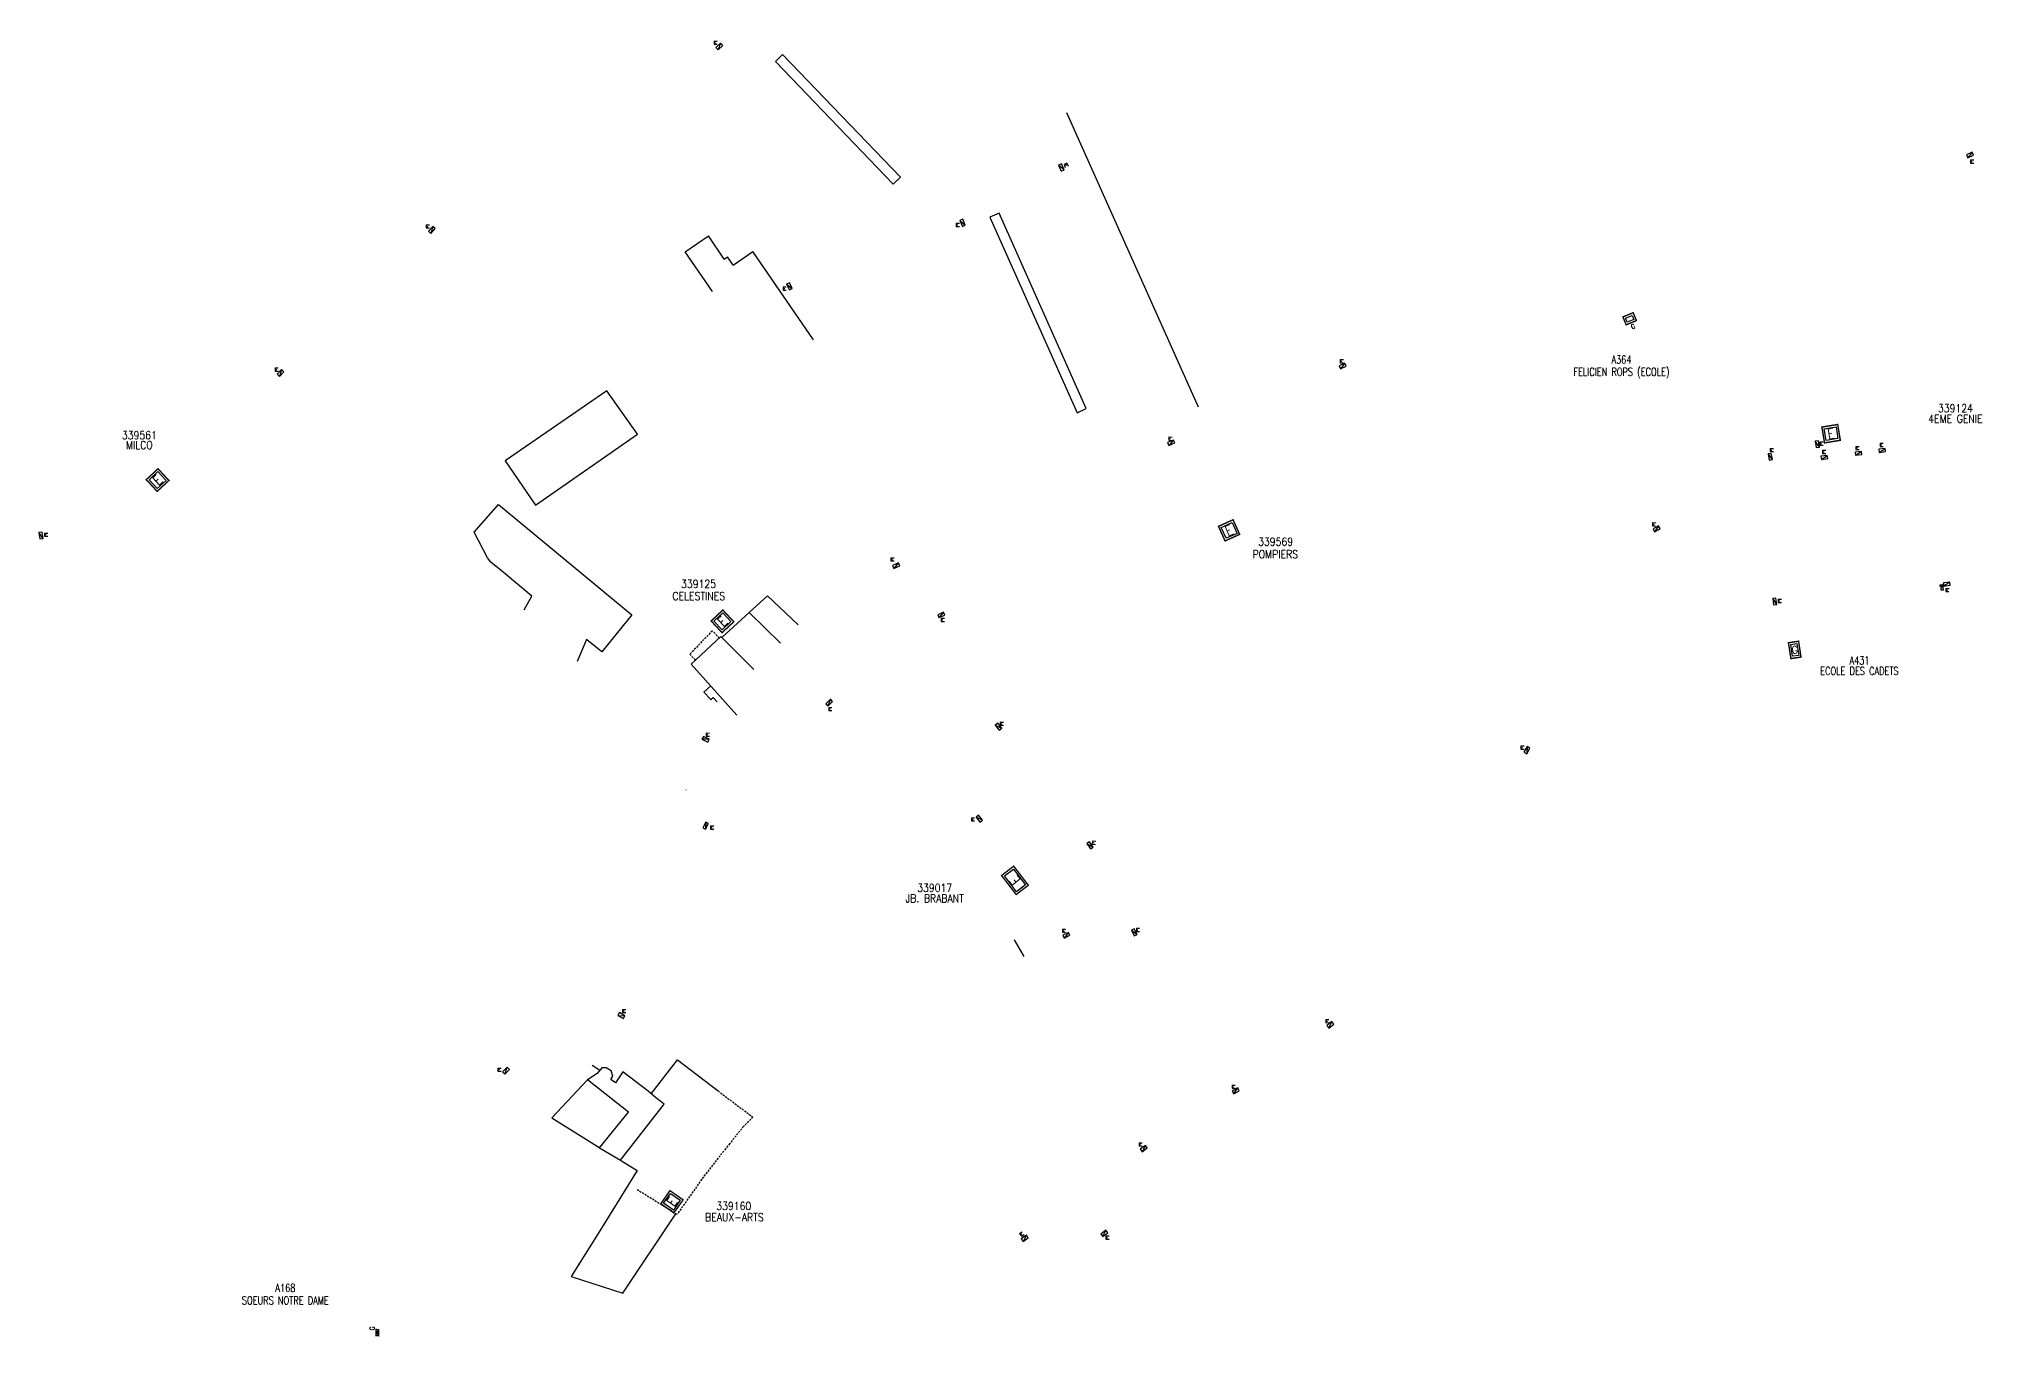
# Model space of a CAD drawing. Header units: millimetres. Extents: x 185003 to 185998, y 128001 to 129000.
# Drawn here: x 185504.3 to 185990.1, y 128263 to 128587.8 of the extents above; entities that cross this region are included whole.
import ezdxf
from ezdxf.enums import TextEntityAlignment as Align

# ---------------------------------------------------------------- set-up
doc = ezdxf.new("R2010")
doc.units = ezdxf.units.MM
doc.linetypes.add('DASHED', pattern=[0.75, 0.5, -0.25])
doc.layers.get('0').update_dxf_attribs({"linetype": 'CONTINUOUS'})
for name, color, linetype in [('G_210', 7, 'CONTINUOUS'), ('M_200', 7, 'CONTINUOUS'), ('W0100', 7, 'CONTINUOUS'), ('W0112', 1, 'DASHED'), ('W0430', 7, 'CONTINUOUS'), ('W0438', 7, 'CONTINUOUS'), ('W1102', 7, 'CONTINUOUS')]:
    doc.layers.add(name, color=color, linetype=linetype)
doc.styles.add('M_ROMANS', font='ROMANS.shx', dxfattribs={"width": 0.75})
doc.styles.get("Standard").update_dxf_attribs({"font": 'romans.shx', "width": 0.85})

# ---------------------------------------------------------------- blocks, each defined once
blk = doc.blocks.new('*U31')
at = {"layer": 'G_210', "color": 0, "linetype": 'Continuous', "const_width": 0.35, "flags": 128}
blk.add_lwpolyline([(1.93, 4.34), (2.53, 0.38), (0, 0), (-0.6, 3.96)], close=True, dxfattribs=at)
at = {"layer": 'G_210', "color": 0, "linetype": 'Continuous'}
blk.add_lwpolyline([(-0.03, 3.54), (1.51, 3.77), (1.96, 0.8), (0.42, 0.57)], close=True, dxfattribs=at)
at = {"layer": 'G_210', "insert": (0.95, 2.17), "char_height": 1.94, "width": 1.9919, "attachment_point": 5, "rotation": 8.594}
blk.add_mtext('G', dxfattribs=at)
at = {"layer": 'G_210', "color": 0, "linetype": 'Continuous', "width": 0.75}
for tag, height, p in [('NUM', 4, (2, 16)), ('NOM', 4, (2, 11)), ('BCL', 3, (2, 7))]:
    blk.add_attdef(tag, text='', height=height, dxfattribs=at).set_placement(p, align=Align.MIDDLE)
at = {"layer": 'G_210', "color": 0, "linetype": 'Continuous', "width": 0.75, "flags": 3}
for tag, p in [('DEF_LEG', (2.14, -3.11)), ('DEF_COUP', (2.14, -5.61)), ('DEF_TYPE', (2.14, -8.11))]:
    blk.add_attdef(tag, text='', height=1.2, dxfattribs=at).set_placement(p, align=Align.MIDDLE)
blk = doc.blocks.new('T430')
at = {"flags": 128}
for points in [[(0.8, 0.8), (-0.8, 0.8)], [(-0.8, 0.8), (-0.8, 0)], [(0.8, 0.8), (-0.8, 0)], [(-0.8, 0), (0.8, 0)], [(-0.4, 2.1), (0.4, 2.1)], [(-0.4, 2.1), (-0.4, 1.3)], [(-0.4, 1.7), (0, 1.7)], [(-0.4, 1.3), (0.4, 1.3)], [(0.8, 0), (0.8, 0.8)]]:
    blk.add_lwpolyline(points, dxfattribs=at)
blk = doc.blocks.new('*U85')
at = {"flags": 128}
for points in [[(0.8, 0.8), (-0.8, 0.8)], [(-0.8, 0.8), (-0.8, 0)], [(0.8, 0.8), (-0.8, 0)], [(-0.8, 0), (0.8, 0)], [(0.07, 1.14), (-0.56, 1.63)], [(0.56, 1.77), (-0.07, 2.26)], [(0.32, 1.46), (0, 1.7)], [(0.07, 1.14), (0.56, 1.77)], [(0.8, 0), (0.8, 0.8)]]:
    blk.add_lwpolyline(points, dxfattribs=at)
blk = doc.blocks.new('*U70')
at = {"flags": 128}
for points in [[(0.8, 0.8), (-0.8, 0.8)], [(-0.8, 0.8), (-0.8, 0)], [(0.8, 0.8), (-0.8, 0)], [(-0.8, 0), (0.8, 0)], [(0.8, 0), (0.8, 0.8)], [(1.02, -1.46), (0.44, -0.91)], [(1.57, -0.87), (0.99, -0.32)], [(1.29, -1.17), (1, -0.89)], [(1.02, -1.46), (1.57, -0.87)]]:
    blk.add_lwpolyline(points, dxfattribs=at)
blk = doc.blocks.new('*U72')
at = {"flags": 128}
for points in [[(0.8, 0.8), (-0.8, 0.8)], [(-0.8, 0.8), (-0.8, 0)], [(0.8, 0.8), (-0.8, 0)], [(-0.8, 0), (0.8, 0)], [(0.8, 0), (0.8, 0.8)], [(0.13, -0.43), (-0.56, -0.83)], [(0.53, -1.12), (-0.16, -1.52)], [(0.33, -0.77), (-0.02, -0.98)], [(0.53, -1.12), (0.13, -0.43)]]:
    blk.add_lwpolyline(points, dxfattribs=at)
blk = doc.blocks.new('*U58')
at = {"flags": 128}
for points in [[(0.8, 0.8), (-0.8, 0.8)], [(-0.8, 0.8), (-0.8, 0)], [(0.8, 0.8), (-0.8, 0)], [(-0.8, 0), (0.8, 0)], [(0.8, 0), (0.8, 0.8)], [(-0.4, -0.65), (-0.5, -1.44)], [(-0.5, -1.44), (0.29, -1.54)], [(-0.45, -1.04), (-0.05, -1.09)], [(-0.4, -0.65), (0.39, -0.75)]]:
    blk.add_lwpolyline(points, dxfattribs=at)
blk = doc.blocks.new('T438')
for p, q in [((-0.4, 0.2), (0.4, 0.2)), ((-0.4, -0.2), (-0.4, 0.2)), ((0.15, 1.1), (-0.3, 1.1)), ((-0.3, 1.1), (-0.3, 0.5)), ((-0.3, 0.5), (0.15, 0.5)), ((0.3, 0.65), (0.3, 0.95)), ((0.4, 0.2), (0.4, -0.2))]:
    blk.add_line(p, q)
at = {"flags": 128}
for points in [[(-0.4, -0.2), (0.4, 0.2)], [(0.4, -0.2), (-0.4, -0.2)]]:
    blk.add_lwpolyline(points, dxfattribs=at)
for centre, major_axis, start_param, end_param in [((0.15, 0.95), (0.106, -0.106), 0.785398, 2.356194), ((0.15, 0.65), (0.106, 0.106), 3.926991, 5.497787)]:
    blk.add_ellipse(centre, major_axis=major_axis, ratio=1, start_param=start_param, end_param=end_param)
blk = doc.blocks.new('*U87')
at = {"flags": 128}
for points in [[(0.8, 0.8), (-0.8, 0.8)], [(-0.8, 0.8), (-0.8, 0)], [(0.8, 0.8), (-0.8, 0)], [(-0.8, 0), (0.8, 0)], [(-0.09, 2.26), (-0.56, 1.61)], [(-0.56, 1.61), (0.09, 1.14)], [(-0.32, 1.94), (0, 1.7)], [(-0.09, 2.26), (0.56, 1.79)], [(0.8, 0), (0.8, 0.8)]]:
    blk.add_lwpolyline(points, dxfattribs=at)
blk = doc.blocks.new('*U50')
at = {"flags": 128}
for points in [[(0.8, 0.8), (-0.8, 0.8)], [(-0.8, 0.8), (-0.8, 0)], [(0.8, 0.8), (-0.8, 0)], [(-0.8, 0), (0.8, 0)], [(0.14, 2.25), (-0.55, 1.84)], [(-0.55, 1.84), (-0.14, 1.15)], [(-0.2, 2.05), (0, 1.7)], [(0.14, 2.25), (0.55, 1.56)], [(0.8, 0), (0.8, 0.8)]]:
    blk.add_lwpolyline(points, dxfattribs=at)
blk = doc.blocks.new('*U88')
at = {"flags": 128}
for points in [[(0.8, 0.8), (-0.8, 0.8)], [(-0.8, 0.8), (-0.8, 0)], [(0.8, 0.8), (-0.8, 0)], [(-0.8, 0), (0.8, 0)], [(-0.18, 2.24), (-0.54, 1.52)], [(-0.54, 1.52), (0.18, 1.16)], [(-0.36, 1.88), (0, 1.7)], [(-0.18, 2.24), (0.54, 1.88)], [(0.8, 0), (0.8, 0.8)]]:
    blk.add_lwpolyline(points, dxfattribs=at)
blk = doc.blocks.new('*U71')
at = {"flags": 128}
for points in [[(0.8, 0.8), (-0.8, 0.8)], [(-0.8, 0.8), (-0.8, 0)], [(0.8, 0.8), (-0.8, 0)], [(-0.8, 0), (0.8, 0)], [(0.8, 0), (0.8, 0.8)], [(0.53, -0.68), (-0.18, -1.05)], [(-0.18, -1.05), (0.18, -1.76)], [(0.17, -0.87), (0.36, -1.22)], [(0.53, -0.68), (0.9, -1.39)]]:
    blk.add_lwpolyline(points, dxfattribs=at)
blk = doc.blocks.new('*U68')
at = {"layer": 'M_200', "color": 0, "linetype": 'Continuous', "const_width": 0.35, "flags": 128}
blk.add_lwpolyline([(-0.98, 5.57), (2.3, 3.27), (0, 0), (-3.27, 2.3)], close=True, dxfattribs=at)
at = {"layer": 'M_200', "color": 0, "linetype": 'Continuous'}
blk.add_lwpolyline([(-2.58, 2.42), (-0.85, 4.88), (1.6, 3.15), (-0.12, 0.7)], close=True, dxfattribs=at)
at = {"layer": 'M_200', "insert": (-0.49, 2.79), "char_height": 2.5, "width": 4, "attachment_point": 5, "rotation": 54.9267}
blk.add_mtext('E', dxfattribs=at)
at = {"layer": 'M_200', "color": 0, "linetype": 'Continuous', "width": 0.85}
for tag, p in [('NUM', (2, 17.06)), ('NOM', (2, 10.65))]:
    blk.add_attdef(tag, text='', height=4, dxfattribs=at).set_placement(p, align=Align.MIDDLE)
at = {"layer": 'M_200', "color": 0, "linetype": 'Continuous', "style": 'M_ROMANS', "width": 0.75, "flags": 3}
for tag, p in [('DEF_COUP', (1.87, -5.49)), ('DEF_LEG', (1.87, -2.99)), ('DEF_TYPE', (1.87, -7.99))]:
    blk.add_attdef(tag, text='', height=1.2, dxfattribs=at).set_placement(p, align=Align.MIDDLE)
blk = doc.blocks.new('*U75')
at = {"flags": 128}
for points in [[(0.8, 0.8), (-0.8, 0.8)], [(-0.8, 0.8), (-0.8, 0)], [(0.8, 0.8), (-0.8, 0)], [(-0.8, 0), (0.8, 0)], [(0.8, 0), (0.8, 0.8)], [(-0.9, -0.38), (-1.45, -0.96)], [(-1.45, -0.96), (-0.87, -1.51)], [(-1.18, -0.67), (-0.89, -0.94)], [(-0.9, -0.38), (-0.32, -0.93)]]:
    blk.add_lwpolyline(points, dxfattribs=at)
blk = doc.blocks.new('*U78')
at = {"flags": 128}
for points in [[(0.8, 0.8), (-0.8, 0.8)], [(-0.8, 0.8), (-0.8, 0)], [(0.8, 0.8), (-0.8, 0)], [(-0.8, 0), (0.8, 0)], [(0.8, 0), (0.8, 0.8)], [(-1.38, -1.02), (-0.9, -0.38)], [(-1.38, -1.02), (-0.75, -1.51)], [(-1.07, -1.26), (-0.82, -0.94)], [(-0.75, -1.51), (-0.26, -0.87)]]:
    blk.add_lwpolyline(points, dxfattribs=at)
blk = doc.blocks.new('*U74')
at = {"flags": 128}
for points in [[(0.8, 0.8), (-0.8, 0.8)], [(-0.8, 0.8), (-0.8, 0)], [(0.8, 0.8), (-0.8, 0)], [(-0.8, 0), (0.8, 0)], [(-0.53, 1.89), (0.19, 2.23)], [(-0.53, 1.89), (-0.19, 1.17)], [(-0.36, 1.53), (0, 1.7)], [(-0.19, 1.17), (0.53, 1.51)], [(0.8, 0), (0.8, 0.8)]]:
    blk.add_lwpolyline(points, dxfattribs=at)
blk = doc.blocks.new('*U95')
at = {"flags": 128}
for points in [[(0.8, 0.8), (-0.8, 0.8)], [(-0.8, 0.8), (-0.8, 0)], [(0.8, 0.8), (-0.8, 0)], [(-0.8, 0), (0.8, 0)], [(0.8, 0), (0.8, 0.8)], [(0.08, -1.34), (-0.56, -0.86)], [(0.56, -0.7), (-0.08, -0.22)], [(0.32, -1.02), (0, -0.78)], [(0.08, -1.34), (0.56, -0.7)]]:
    blk.add_lwpolyline(points, dxfattribs=at)
blk = doc.blocks.new('*U96')
at = {"flags": 128}
for points in [[(0.8, 0.8), (-0.8, 0.8)], [(-0.8, 0.8), (-0.8, 0)], [(0.8, 0.8), (-0.8, 0)], [(-0.8, 0), (0.8, 0)], [(0.8, 0), (0.8, 0.8)], [(0.07, -1.32), (-0.62, -0.91)], [(0.47, -0.63), (-0.22, -0.22)], [(0.27, -0.97), (-0.07, -0.77)], [(0.07, -1.32), (0.47, -0.63)]]:
    blk.add_lwpolyline(points, dxfattribs=at)
blk = doc.blocks.new('*U97')
at = {"flags": 128}
for points in [[(0.8, 0.8), (-0.8, 0.8)], [(-0.8, 0.8), (-0.8, 0)], [(0.8, 0.8), (-0.8, 0)], [(-0.8, 0), (0.8, 0)], [(0.8, 0), (0.8, 0.8)], [(-0.04, -0.19), (-0.38, -0.91)], [(0.68, -0.53), (-0.04, -0.19)], [(0.32, -0.36), (0.15, -0.72)], [(0.68, -0.53), (0.34, -1.25)]]:
    blk.add_lwpolyline(points, dxfattribs=at)
blk = doc.blocks.new('*U98')
at = {"flags": 128}
for points in [[(0.8, 0.8), (-0.8, 0.8)], [(-0.8, 0.8), (-0.8, 0)], [(0.8, 0.8), (-0.8, 0)], [(-0.8, 0), (0.8, 0)], [(0.8, 0), (0.8, 0.8)], [(0, -0.13), (-0.49, -0.76)], [(0.63, -0.62), (0, -0.13)], [(0.31, -0.37), (0.07, -0.69)], [(0.63, -0.62), (0.14, -1.25)]]:
    blk.add_lwpolyline(points, dxfattribs=at)
blk = doc.blocks.new('*U100')
at = {"flags": 128}
for points in [[(0.8, 0.8), (-0.8, 0.8)], [(-0.8, 0.8), (-0.8, 0)], [(0.8, 0.8), (-0.8, 0)], [(-0.8, 0), (0.8, 0)], [(0.8, 0), (0.8, 0.8)], [(-0.07, -0.27), (-0.56, -0.9)], [(0.56, -0.76), (-0.07, -0.27)], [(0.25, -0.52), (0, -0.83)], [(0.56, -0.76), (0.07, -1.39)]]:
    blk.add_lwpolyline(points, dxfattribs=at)
blk = doc.blocks.new('*U99')
at = {"layer": 'M_200', "color": 0, "linetype": 'Continuous', "const_width": 0.35, "flags": 128}
blk.add_lwpolyline([(6, 3.82), (6, 0), (0, 0), (0, 3.82)], close=True, dxfattribs=at)
at = {"layer": 'M_200', "color": 0, "linetype": 'Continuous'}
blk.add_lwpolyline([(0.5, 3.32), (5.5, 3.32), (5.5, 0.5), (0.5, 0.5)], close=True, dxfattribs=at)
at = {"layer": 'M_200', "insert": (3, 1.91), "char_height": 2.5, "width": 5.9993, "attachment_point": 5}
blk.add_mtext('E', dxfattribs=at)
at = {"layer": 'M_200', "color": 0, "linetype": 'Continuous', "width": 0.85}
for tag, p in [('NUM', (2, 17.06)), ('NOM', (2, 10.65))]:
    blk.add_attdef(tag, text='', height=4, dxfattribs=at).set_placement(p, align=Align.MIDDLE)
at = {"layer": 'M_200', "color": 0, "linetype": 'Continuous', "style": 'M_ROMANS', "width": 0.75, "flags": 3}
for tag, p in [('DEF_COUP', (1.87, -5.49)), ('DEF_LEG', (1.87, -2.99)), ('DEF_TYPE', (1.87, -7.99))]:
    blk.add_attdef(tag, text='', height=1.2, dxfattribs=at).set_placement(p, align=Align.MIDDLE)
blk = doc.blocks.new('*U51')
at = {"flags": 128}
for points in [[(0.8, 0.8), (-0.8, 0.8)], [(-0.8, 0.8), (-0.8, 0)], [(0.8, 0.8), (-0.8, 0)], [(-0.8, 0), (0.8, 0)], [(-0.45, 1.35), (-0.35, 2.15)], [(-0.45, 1.35), (0.35, 1.25)], [(-0.05, 1.3), (0, 1.7)], [(0.35, 1.25), (0.45, 2.05)], [(0.8, 0), (0.8, 0.8)]]:
    blk.add_lwpolyline(points, dxfattribs=at)
blk = doc.blocks.new('*U73')
at = {"flags": 128}
for points in [[(0.8, 0.8), (-0.8, 0.8)], [(-0.8, 0.8), (-0.8, 0)], [(0.8, 0.8), (-0.8, 0)], [(-0.8, 0), (0.8, 0)], [(-0.41, 2.76), (-0.73, 2.03)], [(-0.73, 2.03), (0, 1.7)], [(-0.57, 2.39), (-0.2, 2.23)], [(-0.41, 2.76), (0.33, 2.43)], [(0.8, 0), (0.8, 0.8)]]:
    blk.add_lwpolyline(points, dxfattribs=at)
blk = doc.blocks.new('*U69')
at = {"layer": 'M_200', "color": 0, "linetype": 'Continuous', "const_width": 0.35, "flags": 128}
blk.add_lwpolyline([(4, 4), (4, 0), (0, 0), (0, 4)], close=True, dxfattribs=at)
at = {"layer": 'M_200', "color": 0, "linetype": 'Continuous'}
blk.add_lwpolyline([(0.5, 3.5), (3.5, 3.5), (3.5, 0.5), (0.5, 0.5)], close=True, dxfattribs=at)
at = {"layer": 'M_200', "insert": (2, 2), "char_height": 2.5, "width": 4, "attachment_point": 5, "rotation": 0.0001}
blk.add_mtext('E', dxfattribs=at)
at = {"layer": 'M_200', "color": 0, "linetype": 'Continuous', "width": 0.85}
for tag, p in [('NUM', (2, 17.06)), ('NOM', (2, 10.65))]:
    blk.add_attdef(tag, text='', height=4, dxfattribs=at).set_placement(p, align=Align.MIDDLE)
at = {"layer": 'M_200', "color": 0, "linetype": 'Continuous', "style": 'M_ROMANS', "width": 0.75, "flags": 3}
for tag, p in [('DEF_COUP', (1.87, -5.49)), ('DEF_LEG', (1.87, -2.99)), ('DEF_TYPE', (1.87, -7.99))]:
    blk.add_attdef(tag, text='', height=1.2, dxfattribs=at).set_placement(p, align=Align.MIDDLE)
blk = doc.blocks.new('*U101')
at = {"flags": 128}
for points in [[(0.8, 0.8), (-0.8, 0.8)], [(-0.8, 0.8), (-0.8, 0)], [(0.8, 0.8), (-0.8, 0)], [(-0.8, 0), (0.8, 0)], [(0.8, 0), (0.8, 0.8)], [(-0.33, -0.35), (-0.65, -1.09)], [(-0.65, -1.09), (0.09, -1.4)], [(-0.49, -0.72), (-0.12, -0.88)], [(-0.33, -0.35), (0.4, -0.66)]]:
    blk.add_lwpolyline(points, dxfattribs=at)
blk = doc.blocks.new('*U82')
at = {"flags": 128}
for points in [[(0.8, 0.8), (-0.8, 0.8)], [(-0.8, 0.8), (-0.8, 0)], [(0.8, 0.8), (-0.8, 0)], [(-0.8, 0), (0.8, 0)], [(0.02, 2.27), (-0.57, 1.72)], [(-0.57, 1.72), (-0.02, 1.13)], [(-0.27, 1.99), (0, 1.7)], [(0.02, 2.27), (0.57, 1.68)], [(0.8, 0), (0.8, 0.8)]]:
    blk.add_lwpolyline(points, dxfattribs=at)
blk = doc.blocks.new('*U83')
at = {"flags": 128}
for points in [[(0.8, 0.8), (-0.8, 0.8)], [(-0.8, 0.8), (-0.8, 0)], [(0.8, 0.8), (-0.8, 0)], [(-0.8, 0), (0.8, 0)], [(0.01, 2.27), (-0.57, 1.71)], [(-0.57, 1.71), (-0.01, 1.13)], [(-0.28, 1.99), (0, 1.7)], [(0.01, 2.27), (0.57, 1.69)], [(0.8, 0), (0.8, 0.8)]]:
    blk.add_lwpolyline(points, dxfattribs=at)
blk = doc.blocks.new('*U81')
at = {"flags": 128}
for points in [[(0.8, 0.8), (-0.8, 0.8)], [(-0.8, 0.8), (-0.8, 0)], [(0.8, 0.8), (-0.8, 0)], [(-0.8, 0), (0.8, 0)], [(-0.01, 2.27), (-0.57, 1.69)], [(-0.57, 1.69), (0.01, 1.13)], [(-0.29, 1.98), (0, 1.7)], [(-0.01, 2.27), (0.57, 1.71)], [(0.8, 0), (0.8, 0.8)]]:
    blk.add_lwpolyline(points, dxfattribs=at)
blk = doc.blocks.new('*U49')
at = {"flags": 128}
for points in [[(0.8, 0.8), (-0.8, 0.8)], [(-0.8, 0.8), (-0.8, 0)], [(0.8, 0.8), (-0.8, 0)], [(-0.8, 0), (0.8, 0)], [(-0.11, 2.25), (-0.55, 1.59)], [(-0.55, 1.59), (0.11, 1.15)], [(-0.33, 1.92), (0, 1.7)], [(-0.11, 2.25), (0.55, 1.81)], [(0.8, 0), (0.8, 0.8)]]:
    blk.add_lwpolyline(points, dxfattribs=at)
blk = doc.blocks.new('*U84')
at = {"flags": 128}
for points in [[(0.8, 0.8), (-0.8, 0.8)], [(-0.8, 0.8), (-0.8, 0)], [(0.8, 0.8), (-0.8, 0)], [(-0.8, 0), (0.8, 0)], [(-0.46, 1.37), (-0.33, 2.16)], [(-0.46, 1.37), (0.33, 1.24)], [(-0.06, 1.3), (0, 1.7)], [(0.33, 1.24), (0.46, 2.03)], [(0.8, 0), (0.8, 0.8)]]:
    blk.add_lwpolyline(points, dxfattribs=at)
blk = doc.blocks.new('M_200_59')
at = {"layer": 'M_200', "color": 0, "linetype": 'Continuous', "const_width": 0.35, "flags": 128}
blk.add_lwpolyline([(4, 4), (4, 0), (0, 0), (0, 4)], close=True, dxfattribs=at)
at = {"layer": 'M_200', "color": 0, "linetype": 'Continuous'}
blk.add_lwpolyline([(0.5, 3.5), (3.5, 3.5), (3.5, 0.5), (0.5, 0.5)], close=True, dxfattribs=at)
at = {"layer": 'M_200', "insert": (2, 2), "char_height": 2.5, "width": 4, "attachment_point": 5}
blk.add_mtext('E', dxfattribs=at)
at = {"layer": 'M_200', "color": 0, "linetype": 'Continuous', "width": 0.85}
for tag, p in [('NUM', (2, 17.06)), ('NOM', (2, 10.65))]:
    blk.add_attdef(tag, text='', height=4, dxfattribs=at).set_placement(p, align=Align.MIDDLE)
at = {"layer": 'M_200', "color": 0, "linetype": 'Continuous', "style": 'M_ROMANS', "width": 0.75, "flags": 3}
for tag, p in [('DEF_COUP', (1.87, -5.49)), ('DEF_LEG', (1.87, -2.99)), ('DEF_TYPE', (1.87, -7.99))]:
    blk.add_attdef(tag, text='', height=1.2, dxfattribs=at).set_placement(p, align=Align.MIDDLE)
blk = doc.blocks.new('*U8')
at = {"layer": 'M_200', "color": 0, "linetype": 'Continuous', "const_width": 0.35, "flags": 128}
blk.add_lwpolyline([(3.3, 4.6), (3.95, 0.65), (0, 0), (-0.65, 3.95)], close=True, dxfattribs=at)
at = {"layer": 'M_200', "color": 0, "linetype": 'Continuous'}
blk.add_lwpolyline([(-0.08, 3.53), (2.88, 4.02), (3.37, 1.06), (0.41, 0.57)], close=True, dxfattribs=at)
at = {"layer": 'M_200', "insert": (1.65, 2.3), "char_height": 2.5, "width": 4, "attachment_point": 5, "rotation": 9.3547}
blk.add_mtext('E', dxfattribs=at)
at = {"layer": 'M_200', "color": 0, "linetype": 'Continuous', "width": 0.85}
for tag, p in [('NUM', (2, 17.06)), ('NOM', (2, 10.65))]:
    blk.add_attdef(tag, text='', height=4, dxfattribs=at).set_placement(p, align=Align.MIDDLE)
at = {"layer": 'M_200', "color": 0, "linetype": 'Continuous', "style": 'M_ROMANS', "width": 0.75, "flags": 3}
for tag, p in [('DEF_COUP', (1.87, -5.49)), ('DEF_LEG', (1.87, -2.99)), ('DEF_TYPE', (1.87, -7.99))]:
    blk.add_attdef(tag, text='', height=1.2, dxfattribs=at).set_placement(p, align=Align.MIDDLE)
blk = doc.blocks.new('*U80')
at = {"flags": 128}
for points in [[(0.8, 0.8), (-0.8, 0.8)], [(-0.8, 0.8), (-0.8, 0)], [(0.8, 0.8), (-0.8, 0)], [(-0.8, 0), (0.8, 0)], [(-0.2, 2.23), (-0.53, 1.5)], [(0.53, 1.9), (-0.2, 2.23)], [(0.16, 2.07), (0, 1.7)], [(0.53, 1.9), (0.2, 1.17)], [(0.8, 0), (0.8, 0.8)]]:
    blk.add_lwpolyline(points, dxfattribs=at)
blk = doc.blocks.new('*U79')
at = {"flags": 128}
for points in [[(0.8, 0.8), (-0.8, 0.8)], [(-0.8, 0.8), (-0.8, 0)], [(0.8, 0.8), (-0.8, 0)], [(-0.8, 0), (0.8, 0)], [(-0.19, 2.23), (-0.53, 1.51)], [(0.53, 1.89), (-0.19, 2.23)], [(0.17, 2.06), (0, 1.7)], [(0.53, 1.89), (0.19, 1.17)], [(0.8, 0), (0.8, 0.8)]]:
    blk.add_lwpolyline(points, dxfattribs=at)
blk = doc.blocks.new('*U48')
at = {"flags": 128}
for points in [[(0.8, 0.8), (-0.8, 0.8)], [(-0.8, 0.8), (-0.8, 0)], [(0.8, 0.8), (-0.8, 0)], [(-0.8, 0), (0.8, 0)], [(-0.43, 1.15), (-0.3, 1.94)], [(-0.43, 1.15), (0.36, 1.02)], [(-0.03, 1.09), (0.03, 1.48)], [(0.36, 1.02), (0.49, 1.81)], [(0.8, 0), (0.8, 0.8)]]:
    blk.add_lwpolyline(points, dxfattribs=at)
blk = doc.blocks.new('*U52')
at = {"flags": 128}
for points in [[(0.8, 0.8), (-0.8, 0.8)], [(-0.8, 0.8), (-0.8, 0)], [(0.8, 0.8), (-0.8, 0)], [(-0.8, 0), (0.8, 0)], [(0.8, 0), (0.8, 0.8)], [(0.31, -1.43), (-0.49, -1.33)], [(0.4, -0.64), (-0.39, -0.54)], [(0.35, -1.03), (-0.04, -0.98)], [(0.31, -1.43), (0.4, -0.64)]]:
    blk.add_lwpolyline(points, dxfattribs=at)
blk = doc.blocks.new('*U53')
at = {"flags": 128}
for points in [[(0.8, 0.8), (-0.8, 0.8)], [(-0.8, 0.8), (-0.8, 0)], [(0.8, 0.8), (-0.8, 0)], [(-0.8, 0), (0.8, 0)], [(0.8, 0), (0.8, 0.8)], [(0.43, -1.4), (-0.36, -1.3)], [(0.53, -0.61), (-0.27, -0.51)], [(0.48, -1), (0.08, -0.96)], [(0.43, -1.4), (0.53, -0.61)]]:
    blk.add_lwpolyline(points, dxfattribs=at)
blk = doc.blocks.new('*U54')
at = {"flags": 128}
for points in [[(0.8, 0.8), (-0.8, 0.8)], [(-0.8, 0.8), (-0.8, 0)], [(0.8, 0.8), (-0.8, 0)], [(-0.8, 0), (0.8, 0)], [(0.8, 0), (0.8, 0.8)], [(0.24, -1.44), (-0.55, -1.35)], [(0.34, -0.65), (-0.46, -0.55)], [(0.29, -1.05), (-0.11, -1)], [(0.24, -1.44), (0.34, -0.65)]]:
    blk.add_lwpolyline(points, dxfattribs=at)
blk = doc.blocks.new('*U55')
at = {"flags": 128}
for points in [[(-2.05, 0.75), (-1.92, 1.54)], [(-2.05, 0.75), (-1.26, 0.61)], [(-1.66, 0.68), (-1.59, 1.08)], [(-1.26, 0.61), (-1.13, 1.4)], [(0.8, 0.8), (-0.8, 0.8)], [(-0.8, 0.8), (-0.8, 0)], [(0.8, 0.8), (-0.8, 0)], [(-0.8, 0), (0.8, 0)], [(0.8, 0), (0.8, 0.8)]]:
    blk.add_lwpolyline(points, dxfattribs=at)
blk = doc.blocks.new('*U77')
at = {"flags": 128}
for points in [[(0.8, 0.8), (-0.8, 0.8)], [(-0.8, 0.8), (-0.8, 0)], [(0.8, 0.8), (-0.8, 0)], [(-0.8, 0), (0.8, 0)], [(0.07, 2.11), (-0.26, 1.38)], [(-0.26, 1.38), (0.47, 1.05)], [(-0.1, 1.74), (0.27, 1.58)], [(0.07, 2.11), (0.8, 1.78)], [(0.8, 0), (0.8, 0.8)]]:
    blk.add_lwpolyline(points, dxfattribs=at)
blk = doc.blocks.new('*U56')
at = {"flags": 128}
for points in [[(0.8, 0.8), (-0.8, 0.8)], [(-0.8, 0.8), (-0.8, 0)], [(0.8, 0.8), (-0.8, 0)], [(-0.8, 0), (0.8, 0)], [(0.8, 0), (0.8, 0.8)], [(-0.41, -0.75), (-0.74, -1.48)], [(-0.74, -1.48), (-0.01, -1.81)], [(-0.57, -1.12), (-0.21, -1.28)], [(-0.41, -0.75), (0.32, -1.08)]]:
    blk.add_lwpolyline(points, dxfattribs=at)
blk = doc.blocks.new('*U76')
at = {"flags": 128}
for points in [[(0.8, 0.8), (-0.8, 0.8)], [(-0.8, 0.8), (-0.8, 0)], [(0.8, 0.8), (-0.8, 0)], [(-0.8, 0), (0.8, 0)], [(0.08, 1.97), (-0.3, 1.27)], [(-0.3, 1.27), (0.4, 0.89)], [(-0.11, 1.62), (0.24, 1.43)], [(0.08, 1.97), (0.78, 1.59)], [(0.8, 0), (0.8, 0.8)]]:
    blk.add_lwpolyline(points, dxfattribs=at)
blk = doc.blocks.new('*U132')
at = {"layer": 'G_210', "color": 0, "linetype": 'Continuous', "const_width": 0.35, "flags": 128}
blk.add_lwpolyline([(-1.3, 1.07), (-0.74, 1.37), (0, 0), (-0.56, -0.3)], close=True, dxfattribs=at)
at = {"layer": 'G_210', "color": 0, "linetype": 'Continuous'}
blk.add_lwpolyline([(-0.36, 0.37), (-0.63, 0.87), (-0.95, 0.69), (-0.68, 0.2)], close=True, dxfattribs=at)
at = {"layer": 'G_210', "insert": (-2.3, 0.84), "char_height": 1.18, "width": 1.4442, "attachment_point": 5, "rotation": 118.4757}
blk.add_mtext('G', dxfattribs=at)
at = {"layer": 'G_210', "color": 0, "linetype": 'Continuous', "width": 0.75}
for tag, height, p in [('NUM', 4, (2, 16)), ('NOM', 4, (2, 11)), ('BCL', 3, (2, 7))]:
    blk.add_attdef(tag, text='', height=height, dxfattribs=at).set_placement(p, align=Align.MIDDLE)
at = {"layer": 'G_210', "color": 0, "linetype": 'Continuous', "width": 0.75, "flags": 3}
for tag, p in [('DEF_LEG', (2.14, -3.11)), ('DEF_COUP', (2.14, -5.61)), ('DEF_TYPE', (2.14, -8.11))]:
    blk.add_attdef(tag, text='', height=1.2, dxfattribs=at).set_placement(p, align=Align.MIDDLE)
blk = doc.blocks.new('*U134')
at = {"layer": 'G_210', "color": 0, "linetype": 'Continuous', "const_width": 0.35, "flags": 128}
blk.add_lwpolyline([(1.76, 3.02), (2.57, 1.06), (0, 0), (-0.81, 1.96)], close=True, dxfattribs=at)
at = {"layer": 'G_210', "color": 0, "linetype": 'Continuous'}
blk.add_lwpolyline([(-0.16, 1.68), (1.49, 2.36), (1.92, 1.33), (0.27, 0.65)], close=True, dxfattribs=at)
at = {"layer": 'G_210', "insert": (1.73, -0.4), "char_height": 1.18, "width": 0.6663, "attachment_point": 5, "rotation": 22.4586}
blk.add_mtext('G', dxfattribs=at)
at = {"layer": 'G_210', "color": 0, "linetype": 'Continuous', "width": 0.75}
for tag, height, p in [('NUM', 4, (2, 16)), ('NOM', 4, (2, 11)), ('BCL', 3, (2, 7))]:
    blk.add_attdef(tag, text='', height=height, dxfattribs=at).set_placement(p, align=Align.MIDDLE)
at = {"layer": 'G_210', "color": 0, "linetype": 'Continuous', "width": 0.75, "flags": 3}
for tag, p in [('DEF_LEG', (2.14, -3.11)), ('DEF_COUP', (2.14, -5.61)), ('DEF_TYPE', (2.14, -8.11))]:
    blk.add_attdef(tag, text='', height=1.2, dxfattribs=at).set_placement(p, align=Align.MIDDLE)

msp = doc.modelspace()

# ---------------------------------------------------------------- linework, layer by layer
at = {"layer": 'W0100', "color": 252, "flags": 128}
for points in [[(185690.25, 128583.86), (185688.45, 128582.13), (185717.9, 128551.49), (185719.7, 128553.21)], [(185744.36, 128544.21), (185742.07, 128543.19), (185763.9, 128494.35), (185766.18, 128495.37)]]:
    msp.add_lwpolyline(points, close=True, dxfattribs=at)
for points in [[(185761.26, 128569.35), (185794.12, 128495.81)], [(185665.93, 128534.56), (185671.7, 128538.52)], [(185672.71, 128524.66), (185665.93, 128534.56)], [(185675.66, 128532.74), (185671.7, 128538.52)], [(185677.9, 128531.25), (185682.84, 128534.64)], [(185698, 128512.54), (185682.84, 128534.64)], [(185675.66, 128532.74), (185676.48, 128533.31)], [(185677.9, 128531.25), (185676.48, 128533.31)], [(185625.64, 128445.06), (185627.58, 128448.47), (185619.89, 128454.86), (185617.3, 128457.02), (185616.49, 128458.09), (185613.2, 128464.48), (185619.24, 128471.39), (185652.61, 128443.85), (185645.1, 128434.58), (185641.22, 128437.65), (185638.93, 128432.12)], [(185694.12, 128441.36), (185686.49, 128448.61), (185682.86, 128445.29), (185675.08, 128438.19)], [(185689.72, 128436.74), (185681.89, 128444.41)], [(185683.08, 128430.16), (185674.84, 128438.43), (185674.84, 128438.43), (185667.42, 128431.48), (185678.8, 128418.78)], [(185672.29, 128426.04), (185670.58, 128424.49), (185672.36, 128422.69), (185672.93, 128423.16), (185673.88, 128422.1)], [(185666.05, 128400.04), (185666.14, 128400)], [(185649.74, 128307.53), (185660.64, 128321.53), (185658.45, 128323.19), (185656.65, 128324.76), (185650.36, 128329.63), (185648.45, 128326.82), (185647.28, 128327.68), (185647.81, 128328.5), (185647.44, 128329.88), (185646.12, 128330.61), (185645.88, 128330.61), (185645.1, 128330.56), (185643.93, 128329.16), (185641.48, 128327.62), (185632.57, 128318.13), (185644.54, 128310.62), (185644.51, 128310.57), (185649.74, 128307.53), (185649.98, 128307.33), (185653.88, 128304.94), (185644.54, 128289.83), (185637.39, 128278.4), (185650.28, 128274.24), (185663.61, 128294.09)], [(185642.68, 128331.24), (185644.61, 128329.98)], [(185657.37, 128324.13), (185664, 128332.63), (185664, 128332.63), (185664, 128332.63), (185674.12, 128324.81), (185674.12, 128324.81), (185674.12, 128324.81), (185674.12, 128324.81), (185674.12, 128324.81), (185674.12, 128324.81), (185674.12, 128324.81)], [(185644.51, 128310.57), (185651.73, 128319.53), (185641.48, 128327.62)]]:
    msp.add_lwpolyline(points, dxfattribs=at)
at = {"layer": 'W0100', "color": 252}
msp.add_lwpolyline([(185653.98, 128488.98), (185646.32, 128499.81), (185620.93, 128482.31), (185628.46, 128471.2)], close=True, dxfattribs=at)
at = {"layer": 'W0112', "color": 252, "linetype": 'DASHED'}
for points in [[(185674.43, 128438.05), (185672.67, 128439.85), (185667.1, 128434), (185668.46, 128432.45)], [(185674.12, 128324.81), (185682.83, 128318.29), (185680.5, 128315.95), (185677.06, 128311.68), (185676.01, 128310.39), (185670.47, 128303.34), (185663.87, 128293.94), (185653.9, 128300.1)]]:
    msp.add_lwpolyline(points, dxfattribs=at)
at = {"layer": 'W1102', "color": 252}
msp.add_lwpolyline([(185748.14, 128362.55), (185750.6, 128358.41)], dxfattribs=at)

# ---------------------------------------------------------------- block references
at = {"layer": 'G_210', "ltscale": 0.5}
ref = msp.add_blockref('*U134', (185901.12, 128516.31), dxfattribs=at)
ref.add_attrib('NUM', 'A364', dxfattribs={"color": 0, "linetype": 'Continuous', "height": 2, "width": 0.75}).set_placement((185899.95, 128507.6), align=Align.MIDDLE)
ref.add_attrib('NOM', 'FELICIEN ROPS (ECOLE)', dxfattribs={"color": 0, "linetype": 'Continuous', "height": 2, "width": 0.75}).set_placement((185899.95, 128504.42), align=Align.MIDDLE)
at = {"layer": 'G_210'}
ref = msp.add_blockref('*U31', (185942.3, 128432.88), dxfattribs=at)
ref.add_attrib('NUM', 'A431', dxfattribs={"color": 0, "linetype": 'Continuous', "height": 2, "width": 0.75}).set_placement((185959.45, 128432.42), align=Align.MIDDLE)
ref.add_attrib('NOM', 'ECOLE DES CADETS', dxfattribs={"color": 0, "linetype": 'Continuous', "height": 2, "width": 0.75}).set_placement((185959.45, 128429.79), align=Align.MIDDLE)
ref = msp.add_blockref('*U132', (185589.24, 128263.62), dxfattribs=dict(at, rotation=330.7722859273154))
ref.add_attrib('NUM', 'A168', dxfattribs={"color": 0, "linetype": 'Continuous', "height": 2, "width": 0.75}).set_placement((185565.96, 128275.59), align=Align.MIDDLE)
ref.add_attrib('NOM', 'SOEURS NOTRE DAME', dxfattribs={"color": 0, "linetype": 'Continuous', "height": 2, "width": 0.75}).set_placement((185565.96, 128272.46), align=Align.MIDDLE)
at = {"layer": 'M_200'}
ref = msp.add_blockref('*U8', (185950.71, 128486.8), dxfattribs=at)
ref.add_attrib('NUM', '339124', dxfattribs={"color": 0, "linetype": 'Continuous', "height": 2, "width": 0.85}).set_placement((185983.44, 128495.45), align=Align.MIDDLE)
ref.add_attrib('NOM', '4EME GENIE', dxfattribs={"color": 0, "linetype": 'Continuous', "height": 2, "width": 0.85}).set_placement((185983.44, 128492.84), align=Align.MIDDLE)
ref = msp.add_blockref('M_200_59', (185533.92, 128474.68), dxfattribs=dict(at, rotation=42.92222725343005))
ref.add_attrib('NUM', '339561', dxfattribs={"color": 0, "linetype": 'Continuous', "height": 2, "width": 0.85}).set_placement((185529.47, 128488.72), align=Align.MIDDLE)
ref.add_attrib('NOM', 'MILCO', dxfattribs={"color": 0, "linetype": 'Continuous', "height": 2, "width": 0.85}).set_placement((185529.45, 128486.25), align=Align.MIDDLE)
ref = msp.add_blockref('M_200_59', (185800.86, 128462.29), dxfattribs=dict(at, rotation=24.18129834186096))
ref.add_attrib('NUM', '339569', dxfattribs={"color": 0, "linetype": 'Continuous', "height": 2, "width": 0.85}).set_placement((185813.5, 128462.1), align=Align.MIDDLE)
ref.add_attrib('NOM', 'POMPIERS', dxfattribs={"color": 0, "linetype": 'Continuous', "height": 2, "width": 0.85}).set_placement((185813.43, 128458.97), align=Align.MIDDLE)
ref = msp.add_blockref('*U69', (185675.13, 128439.36), dxfattribs=dict(at, rotation=43.12729072955739))
ref.add_attrib('NUM', '339125', dxfattribs={"color": 0, "linetype": 'Continuous', "height": 2, "width": 0.85}).set_placement((185669.24, 128451.56), align=Align.MIDDLE)
ref.add_attrib('NOM', 'CELESTINES', dxfattribs={"color": 0, "linetype": 'Continuous', "height": 2, "width": 0.85}).set_placement((185669.31, 128448.5), align=Align.MIDDLE)
ref = msp.add_blockref('*U99', (185751.68, 128376.23), dxfattribs=dict(at, rotation=127.4875384210924))
ref.add_attrib('NUM', '339017', dxfattribs={"color": 0, "linetype": 'Continuous', "height": 2, "width": 0.85}).set_placement((185728.28, 128375.59), align=Align.MIDDLE)
ref.add_attrib('NOM', 'JB. BRABANT', dxfattribs={"color": 0, "linetype": 'Continuous', "height": 2, "width": 0.85}).set_placement((185728.26, 128372.96), align=Align.MIDDLE)
ref = msp.add_blockref('*U68', (185663.08, 128294.33), dxfattribs=at)
ref.add_attrib('NUM', 'BEAUX-ARTS', dxfattribs={"color": 0, "linetype": 'Continuous', "height": 2, "width": 0.85}).set_placement((185678.2, 128293.26), align=Align.MIDDLE)
ref.add_attrib('NOM', '339160', dxfattribs={"color": 0, "linetype": 'Continuous', "height": 2, "width": 0.85}).set_placement((185678.05, 128296.07), align=Align.MIDDLE)
at = {"layer": 'W0430'}
for name, p, rotation in [('*U81', (185674.71, 128585.6), 44.14612836237519), ('*U56', (185987.26, 128558.39), 24.39747838480334), ('T430', (185759.58, 128555.45), 294.0945099514825), ('*U82', (185602.85, 128539.76), 47.22789855386822), ('*U80', (185735.61, 128541.97), 114.1019555355273), ('*U79', (185692.33, 128526.11), 115.3060111086223), ('*U83', (185565.03, 128503.98), 46.29504103152704), ('*U77', (185830.43, 128505.65), 24.10221371471946), ('*U76', (185787.57, 128486.46), 24.10221371471946), ('*U55', (185936.75, 128483.26), 279.7667522597313), ('*U48', (185948.51, 128486.42), 279.348692650341), ('*U53', (185959.14, 128484.59), 186.8907066805411), ('*U52', (185965.08, 128485.31), 186.8696207796325), ('*U54', (185950.62, 128483.56), 186.8907066809814), ('*U49', (185908.94, 128465), 29.81373494062733), ('*U84', (185504.47, 128463.6), 279.0187027910547), ('*U73', (185718.82, 128455.73), 24.01839854794011), ('*U58', (185981.35, 128451.11), 7.030968246215912), ('*U51', (185937.86, 128447.1), 276.9825588589341), ('*U101', (185730.07, 128443.43), 22.98015534954789), ('*U75', (185702.17, 128421.58), 43.4914649744329), ('*U98', (185744.55, 128416.13), 128.0607909120166), ('*U74', (185670.83, 128412.36), 334.1008610306867), ('*U50', (185876.68, 128409.81), 59.73574937446057), ('*U78', (185739.1, 128392.62), 307.4875384191862), ('*U71', (185671.38, 128390.92), 62.80493162653251), ('*U100', (185767.42, 128386.41), 123.9409804334941), ('*U88', (185761.37, 128363.36), 26.8146588852619), ('*U97', (185778.51, 128364.63), 115.7473852303939), ('*U72', (185650.16, 128343.98), 149.6558513621358), ('*U95', (185826.94, 128341.67), 218.924046643755), ('*U70', (185620.83, 128330.18), 223.4606878983644), ('*U96', (185803.33, 128325.17), 210.3652538932619), ('*U87', (185780.76, 128310.1), 36.02265749779512), ('T430', (185751.02, 128287.67), 34.76241098809125), ('*U85', (185770.45, 128289.52), 217.457884179688)]:
    msp.add_blockref(name, p, dxfattribs=dict(at, rotation=rotation))
at = {"layer": 'W0438', "rotation": 187.0309682499959}
msp.add_blockref('T438', (185980, 128451.14), dxfattribs=at)

doc.saveas('drawing.dxf')
